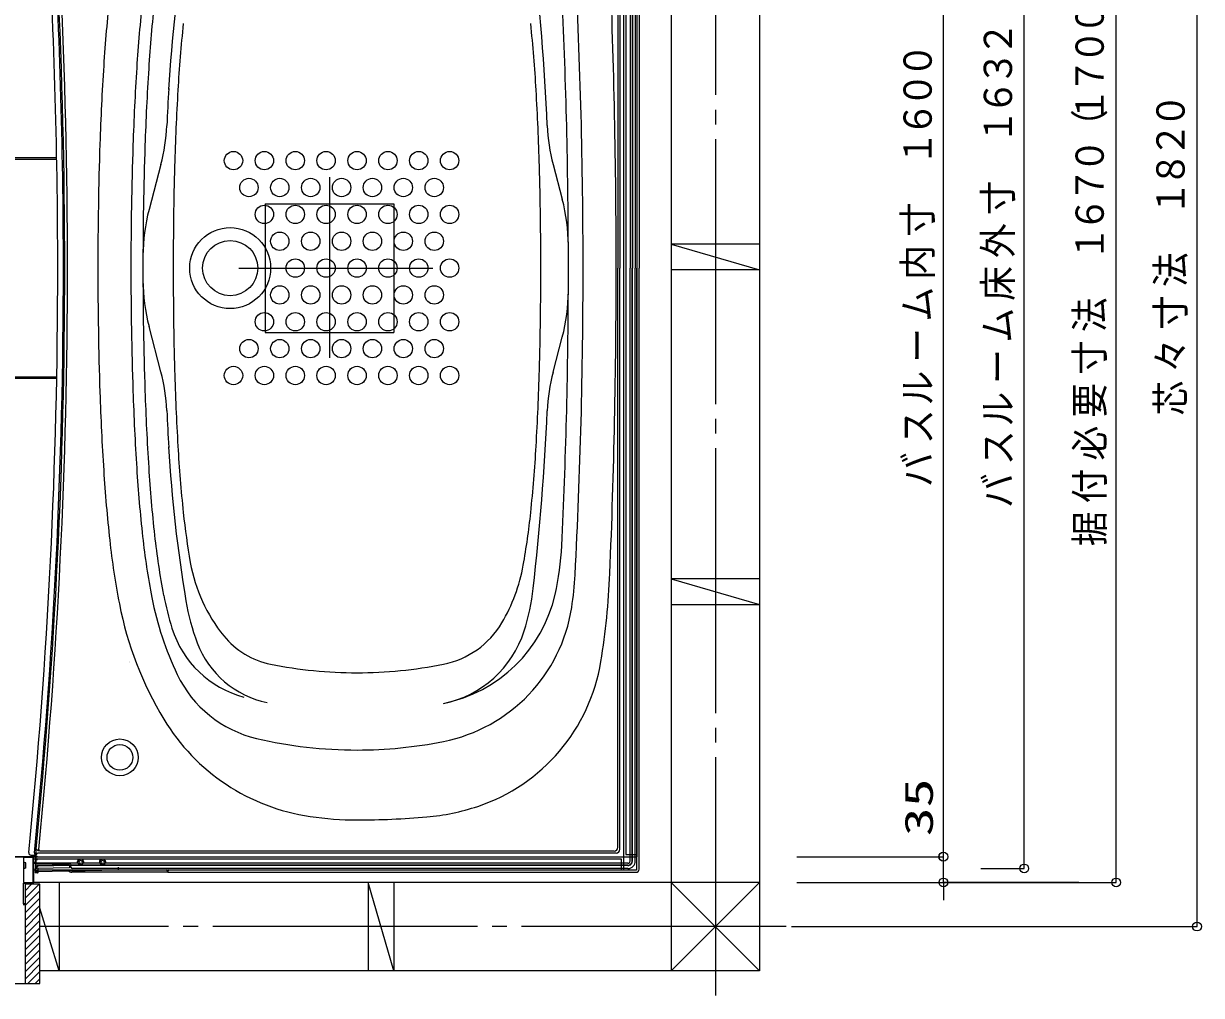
# Model space of a CAD drawing. Units: millimetres on the paper. Extents: x -305 to 305, y -152 to 152.
# Drawn here: x -93 to -12.9, y -24.4 to 41.7 of the extents above; entities that cross this region are included whole.
import ezdxf
from ezdxf.enums import TextEntityAlignment as Align

# ---------------------------------------------------------------- set-up
doc = ezdxf.new("R2010")
doc.units = ezdxf.units.MM
doc.linetypes.add('LONG_CHAIN', pattern=[21, 18, -1, 1, -1])
doc.linetypes.add('LONG_DOUBLE_CHAIN', pattern=[21.8, 18, -1, 0.6, -0.6, 0.6, -1])
doc.layers.add('0-0_0', color=7, linetype='Continuous', lineweight=9)
doc.layers.add('0-1_VIEW0001', color=7, linetype='Continuous', lineweight=9)
doc.styles.add('ＭＳ ゴシック', font='')
doc.styles.get('ＭＳ ゴシック').set_extended_font_data('MS Gothic')

# ---------------------------------------------------------------- blocks, each defined once
blk = doc.blocks.new('_ORIGIN')
at = {"layer": '0-0_0'}
blk.add_line((0, 0), (-1, 0), dxfattribs=at)
blk.add_circle((0, 0), 0.5, dxfattribs=at)

msp = doc.modelspace()

# ---------------------------------------------------------------- linework, layer by layer
at = {"layer": '0-1_VIEW0001', "linetype": 'LONG_CHAIN'}
for p, q in [((-45.934, 75.835), (-45.934, -24.356)), ((-72.184, 31.241), (-72.184, 18.983)), ((-78.34, 25.071), (-65.161, 25.071)), ((-41.12, -19.677), (-91.884, -19.677))]:
    msp.add_line(p, q, dxfattribs=at)
at = {"layer": '0-1_VIEW0001'}
for p, q in [((-48.934, 74.323), (-48.934, -22.677)), ((-42.934, 74.323), (-42.934, -22.677)), ((-13.184, -19.077), (-13.184, 70.723)), ((-51.284, 65.921), (-51.284, 25.071)), ((-51.124, 65.921), (-51.124, 25.071)), ((-18.684, -16.077), (-18.684, 66.223)), ((-52.184, 65.046), (-52.184, -14.904)), ((-52.034, 64.921), (-52.034, -14.779)), ((-51.734, 65.371), (-51.734, 25.071)), ((-51.602, 65.353), (-51.602, 25.071)), ((-51.584, 65.371), (-51.584, 25.071)), ((-51.384, 65.371), (-51.384, 25.071)), ((-51.284, 65.071), (-51.284, -14.929)), ((-24.934, -15.127), (-24.934, 65.273)), ((-52.568, 64.437), (-52.568, 25.071)), ((-52.434, 64.571), (-52.434, 25.071)), ((-30.434, -14.327), (-30.434, 64.473)), ((-90.727, 32.455), (-97.592, 32.455)), ((-90.729, 32.571), (-97.584, 32.571)), ((-83.645, 32.111), (-84.452, 29.049)), ((-56.973, 32.111), (-56.35, 29.747)), ((-84.266, 29.754), (-84.271, 29.736)), ((-48.935, 26.699), (-42.935, 24.949)), ((-42.934, 26.698), (-48.934, 26.698)), ((-52.568, -14.295), (-52.568, 25.071)), ((-52.434, -14.429), (-52.434, 25.071)), ((-51.734, -15.229), (-51.734, 25.071)), ((-51.602, -15.21), (-51.602, 25.071)), ((-51.584, -15.229), (-51.584, 25.071)), ((-51.384, -15.229), (-51.384, 25.071)), ((-51.284, -15.779), (-51.284, 25.071)), ((-51.124, -15.779), (-51.124, 25.071)), ((-42.934, 24.948), (-48.934, 24.948)), ((-83.645, 18.032), (-84.452, 21.094)), ((-56.975, 17.999), (-56.35, 20.368)), ((-93.959, 17.688), (-90.727, 17.688)), ((-90.729, 17.571), (-97.584, 17.571)), ((-48.935, 3.949), (-42.935, 2.199)), ((-42.934, 3.948), (-48.934, 3.948)), ((-42.934, 2.198), (-48.934, 2.198)), ((-30.432, -14.927), (-30.432, -9.489)), ((-30.432, -14.327), (-30.432, -13.727)), ((-92.184, -14.929), (-93.785, -14.929)), ((-93.785, -14.929), (-52.209, -14.929)), ((-92.334, -14.929), (-93.009, -14.929)), ((-92.984, -14.989), (-92.984, -16.669)), ((-92.344, -14.974), (-92.969, -14.974)), ((-92.486, -14.816), (-92.1, -14.819)), ((-92.329, -16.669), (-92.329, -14.989)), ((-92.284, -15.314), (-92.284, -14.979)), ((-92.284, -15.079), (-52.334, -15.079)), ((-92.184, -15.076), (-92.184, -15.077)), ((-92.184, -15.077), (-92.184, -15.147)), ((-92.184, -15.147), (-92.184, -15.542)), ((-92.134, -15.395), (-92.134, -14.427)), ((-91.958, -14.545), (-92.134, -14.427)), ((-92.117, -15.379), (-92.117, -14.779)), ((-52.684, -14.679), (-92.017, -14.679)), ((-52.818, -14.545), (-91.847, -14.545)), ((-52.334, -15.079), (-52.334, -15.829)), ((-52.184, -14.954), (-52.184, -15.829)), ((-52.159, -14.929), (-51.284, -14.929)), ((-52.034, -14.779), (-51.284, -14.779)), ((-51.384, -15.227), (-51.384, -14.927)), ((-40.394, -14.927), (-30.434, -14.927)), ((-30.432, -16.677), (-30.432, -14.927)), ((-92.884, -15.354), (-92.963, -15.294)), ((-92.834, -15.354), (-92.884, -15.354)), ((-92.884, -15.354), (-92.884, -15.704)), ((-92.834, -15.704), (-92.834, -15.354)), ((-92.284, -16.679), (-92.284, -15.384)), ((-92.284, -15.829), (-52.184, -15.829)), ((-92.219, -15.329), (-92.269, -15.329)), ((-92.269, -15.369), (-92.219, -15.369)), ((-92.209, -15.359), (-92.209, -15.339)), ((-92.2, -15.829), (-92.203, -16.029)), ((-92.184, -15.542), (-92.184, -15.641)), ((-92.184, -15.641), (-92.184, -15.727)), ((-92.184, -15.702), (-92.084, -15.709)), ((-92.184, -15.929), (-92.184, -15.727)), ((-92.184, -15.929), (-86.534, -15.83)), ((-91.984, -15.925), (-92.184, -15.929)), ((-92.117, -15.429), (-92.134, -15.395)), ((-92.117, -15.429), (-92.117, -15.379)), ((-89.282, -15.379), (-92.117, -15.379)), ((-89.816, -15.429), (-92.117, -15.429)), ((-92.084, -15.725), (-92.084, -15.648)), ((-89.859, -15.688), (-92.084, -15.725)), ((-91.991, -15.925), (-91.992, -15.979)), ((-89.859, -15.529), (-91.986, -15.564)), ((-91.984, -15.925), (-91.984, -15.724)), ((-89.913, -15.503), (-89.859, -15.502)), ((-89.859, -15.504), (-89.859, -15.529)), ((-89.859, -15.529), (-89.859, -15.688)), ((-89.855, -15.952), (-89.856, -15.888)), ((-89.741, -15.51), (-89.759, -15.529)), ((-51.884, -15.529), (-89.759, -15.529)), ((-89.759, -15.629), (-89.759, -15.529)), ((-89.741, -15.51), (-89.741, -15.504)), ((-51.902, -15.51), (-89.741, -15.51)), ((-83.184, -15.988), (-89.71, -15.988)), ((-51.884, -15.729), (-89.659, -15.729)), ((-87.782, -15.379), (-88.936, -15.379)), ((-51.884, -15.379), (-87.436, -15.379)), ((-86.534, -15.83), (-86.534, -15.632)), ((-83.243, -15.829), (-83.215, -15.857)), ((-83.184, -15.988), (-83.185, -15.927)), ((-83.184, -15.989), (-83.184, -15.929)), ((-83.184, -15.989), (-51.334, -15.989)), ((-83.084, -15.829), (-51.334, -15.829)), ((-27.894, -15.727), (-24.934, -15.727)), ((-92.984, -18.114), (-92.984, -16.744)), ((-92.969, -16.684), (-92.344, -16.684)), ((-92.969, -16.729), (-92.334, -16.729)), ((-91.884, -16.804), (-92.884, -16.804)), ((-92.883, -17.253), (-92.434, -16.804)), ((-92.883, -17.753), (-91.934, -16.804)), ((-92.883, -16.804), (-92.883, -23.554)), ((-42.934, -16.677), (-92.284, -16.677)), ((-92.042, -16.029), (-92.203, -16.029)), ((-91.884, -23.554), (-91.884, -16.804)), ((-90.558, -16.677), (-90.558, -22.677)), ((-67.809, -22.677), (-69.559, -16.677)), ((-69.558, -16.677), (-69.558, -22.677)), ((-67.808, -16.677), (-67.808, -22.677)), ((-48.934, -16.675), (-42.932, -22.677)), ((-42.932, -16.677), (-48.934, -22.678)), ((-40.394, -16.677), (-18.684, -16.677)), ((-21.224, -16.677), (-30.433, -16.677)), ((-92.883, -18.253), (-91.884, -17.253)), ((-30.432, -17.277), (-30.432, -17.877)), ((-93.019, -18.179), (-92.899, -18.179)), ((-92.899, -18.129), (-92.969, -18.129)), ((-92.884, -18.753), (-91.884, -17.753)), ((-92.884, -18.164), (-92.884, -18.144)), ((-92.884, -19.253), (-91.884, -18.253)), ((-90.559, -22.677), (-91.884, -18.419)), ((-92.884, -19.753), (-91.884, -18.753)), ((-92.884, -20.253), (-91.884, -19.253)), ((-92.884, -20.753), (-91.884, -19.753)), ((-40.769, -19.677), (-13.184, -19.677)), ((-92.884, -21.253), (-91.884, -20.253)), ((-92.884, -21.753), (-91.884, -20.753)), ((-92.884, -22.253), (-91.884, -21.253)), ((-92.884, -22.748), (-91.884, -21.748)), ((-92.884, -23.243), (-91.884, -22.243)), ((-92.699, -23.554), (-91.884, -22.738)), ((-42.934, -22.677), (-91.884, -22.677)), ((-132.483, -23.554), (-91.884, -23.554)), ((-92.204, -23.554), (-91.884, -23.233))]:
    msp.add_line(p, q, dxfattribs=at)
at = {"layer": '0-1_VIEW0001', "linetype": 'LONG_DOUBLE_CHAIN'}
for p, q in [((-76.559, 29.446), (-76.559, 20.696)), ((-76.559, 29.446), (-67.809, 29.446)), ((-67.809, 29.446), (-67.809, 20.696)), ((-76.559, 20.696), (-67.809, 20.696))]:
    msp.add_line(p, q, dxfattribs=at)
at = {"layer": '0-1_VIEW0001'}
for points in [[(-92.969, -14.974), (-92.98, -14.978), (-92.984, -14.989)], [(-92.329, -14.989), (-92.333, -14.978), (-92.344, -14.974)], [(-92.284, -14.979), (-92.299, -14.943), (-92.334, -14.929)], [(-92.834, -15.704), (-92.884, -15.704), (-92.963, -15.763)], [(-92.269, -15.329), (-92.28, -15.324), (-92.284, -15.314)], [(-92.284, -15.384), (-92.28, -15.373), (-92.269, -15.369)], [(-92.209, -15.339), (-92.212, -15.332), (-92.219, -15.329)], [(-92.219, -15.369), (-92.212, -15.366), (-92.209, -15.359)], [(-89.913, -15.503), (-90.02, -15.504), (-92.086, -15.539)], [(-92.984, -16.669), (-92.98, -16.679), (-92.969, -16.684)], [(-92.984, -16.744), (-92.98, -16.733), (-92.969, -16.729)], [(-92.344, -16.684), (-92.333, -16.679), (-92.329, -16.669)], [(-92.334, -16.729), (-92.299, -16.714), (-92.284, -16.679)], [(-92.969, -18.129), (-92.98, -18.124), (-92.984, -18.114)], [(-92.884, -18.144), (-92.888, -18.133), (-92.899, -18.129)], [(-92.899, -18.179), (-92.888, -18.174), (-92.884, -18.164)]]:
    msp.add_lwpolyline(points, dxfattribs=at)
for centre, radius in [((-78.709, 32.372), 0.625), ((-76.609, 32.372), 0.625), ((-74.509, 32.372), 0.625), ((-72.409, 32.372), 0.625), ((-70.309, 32.372), 0.625), ((-68.209, 32.372), 0.625), ((-66.109, 32.372), 0.625), ((-64.009, 32.372), 0.625), ((-77.659, 30.546), 0.625), ((-75.559, 30.546), 0.625), ((-73.459, 30.546), 0.625), ((-71.359, 30.546), 0.625), ((-69.259, 30.546), 0.625), ((-67.159, 30.546), 0.625), ((-65.059, 30.546), 0.625), ((-76.609, 28.721), 0.625), ((-74.509, 28.721), 0.625), ((-72.409, 28.721), 0.625), ((-70.309, 28.721), 0.625), ((-68.209, 28.721), 0.625), ((-66.109, 28.721), 0.625), ((-64.009, 28.721), 0.625), ((-78.934, 25.071), 2.75), ((-75.559, 26.897), 0.625), ((-73.459, 26.897), 0.625), ((-71.359, 26.896), 0.625), ((-69.259, 26.896), 0.625), ((-67.159, 26.896), 0.625), ((-65.059, 26.896), 0.625), ((-78.934, 25.071), 1.875), ((-74.509, 25.071), 0.625), ((-72.409, 25.071), 0.625), ((-70.309, 25.071), 0.625), ((-68.209, 25.071), 0.625), ((-66.109, 25.071), 0.625), ((-64.009, 25.071), 0.625), ((-75.559, 23.247), 0.625), ((-73.459, 23.247), 0.625), ((-71.359, 23.247), 0.625), ((-69.259, 23.247), 0.625), ((-67.159, 23.247), 0.625), ((-65.059, 23.247), 0.625), ((-76.609, 21.422), 0.625), ((-74.509, 21.422), 0.625), ((-72.409, 21.422), 0.625), ((-70.309, 21.422), 0.625), ((-68.209, 21.422), 0.625), ((-66.109, 21.422), 0.625), ((-64.009, 21.422), 0.625), ((-77.659, 19.597), 0.625), ((-75.559, 19.597), 0.625), ((-75.559, 19.597), 0.625), ((-73.459, 19.597), 0.625), ((-71.359, 19.597), 0.625), ((-69.259, 19.597), 0.625), ((-67.159, 19.597), 0.625), ((-65.059, 19.597), 0.625), ((-78.709, 17.771), 0.625), ((-76.609, 17.771), 0.625), ((-74.509, 17.772), 0.625), ((-72.409, 17.772), 0.625), ((-70.309, 17.772), 0.625), ((-68.209, 17.772), 0.625), ((-66.109, 17.772), 0.625), ((-64.009, 17.772), 0.625), ((-86.434, -8.179), 1.25), ((-86.434, -8.179), 0.875), ((-89.109, -15.279), 0.2), ((-89.109, -15.279), 0.113), ((-87.609, -15.279), 0.2), ((-87.609, -15.279), 0.113)]:
    msp.add_circle(centre, radius, dxfattribs=at)
for centre, radius, start, end in [((-491.184, 25.071), 401, 0, 5.65274), ((-491.184, 25.071), 401.187, 0, 5.65126), ((-491.184, 25.071), 400.525, 0, 3.54016), ((-491.184, 25.071), 400.909, 0, 3.53725), ((15.221, 31.509), 98.504, 170.54618, 176.68288), ((-230.713, 27.17), 173.505, 2.50434, 6.51083), ((-455.684, 25.071), 400.75, 0, 2.98086), ((-552.684, 25.071), 500, 0, 2.3783), ((15.258, 32.313), 103, 173.72789, 176.37678), ((15.258, 32.313), 100.75, 173.72789, 176.37678), ((-455.684, 25.071), 399.75, 0.2203, 2.70422), ((15.259, 32.313), 99.934, 173.72789, 176.37678), ((15.221, 31.509), 97.875, 174.03081, 176.68288), ((-155.839, 31.509), 97.875, 3.31712, 5.96919), ((90.108, 27.573), 178, 176.37677, 178.08861), ((90.108, 27.573), 175.75, 176.37677, 178.08861), ((90.109, 27.573), 174.934, 176.37677, 178.08861), ((90.089, 27.125), 173.5, 176.64806, 177.48114), ((90.095, 27.17), 172.875, 176.68288, 178.39679), ((-230.713, 27.17), 172.875, 1.60321, 3.31712), ((-95.732, 35.299), 12.5, 345.23097, 357.48115), ((-44.886, 35.297), 12.5, 182.50434, 194.76903), ((165.066, 25.071), 253, 178.08861, 180), ((165.066, 25.071), 250.75, 178.08861, 180), ((165.067, 25.071), 249.934, 178.0845, 180), ((165.066, 25.071), 247.875, 178.39679, 180), ((-305.684, 25.071), 247.875, 0, 1.60321), ((-68.437, 26.56), 12.5, 0.2203, 14.76903), ((-72.365, 25.862), 12.5, 165.23097, 179.80924), ((-455.684, 25.071), 399.75, 0, 0.2203), ((-491.184, 25.071), 400.525, 354.30831, 0), ((-491.184, 25.071), 400.909, 354.31329, 0), ((-491.184, 25.071), 401, 354.34726, 0), ((-491.184, 25.071), 401.187, 354.34874, 0), ((165.066, 25.071), 253, 180, 181.91139), ((165.066, 25.071), 250.75, 180, 181.91139), ((165.067, 25.071), 249.934, 180, 181.9155), ((165.066, 25.071), 247.875, 180, 181.60321), ((-305.684, 25.071), 247.875, 358.39679, 0), ((-455.684, 25.071), 399.75, 359.77559, 0), ((-455.684, 25.071), 400.75, 357.01914, 0), ((-552.684, 25.071), 500, 357.6217, 0), ((-72.365, 24.281), 12.5, 180.19076, 194.76903), ((-455.684, 25.071), 399.75, 357.29578, 359.77559), ((-68.437, 23.555), 12.5, 345.23158, 359.77559), ((-95.732, 14.844), 12.5, 2.51885, 14.76903), ((90.095, 22.973), 172.875, 181.60321, 183.31712), ((-230.713, 22.973), 172.875, 356.68288, 358.39679), ((-44.888, 14.813), 12.5, 165.23158, 177.4855), ((90.108, 22.57), 178, 181.91139, 183.62322), ((90.108, 22.57), 175.75, 181.91139, 183.62322), ((90.109, 22.57), 174.934, 181.91139, 183.62322), ((90.089, 23.018), 173.5, 182.51885, 183.35194), ((-230.713, 22.973), 173.505, 353.48916, 357.4855), ((15.221, 18.633), 98.504, 183.31712, 189.45382), ((15.221, 18.633), 97.875, 183.31712, 185.96919), ((-155.839, 18.633), 97.875, 354.03081, 356.68288), ((15.258, 17.83), 103, 183.62323, 186.27211), ((15.258, 17.83), 100.75, 183.62322, 186.27211), ((15.259, 17.83), 99.934, 183.62322, 186.27211), ((-34.508, 13.434), 47.875, 185.96919, 190.07234), ((-106.11, 13.434), 47.875, 349.70681, 354.03081), ((-34.443, 12.368), 53, 186.27211, 191.00864), ((-34.443, 12.368), 50.75, 186.27211, 191.00864), ((-34.442, 12.368), 49.934, 186.27211, 191.00864), ((-75.854, 7.199), 19.5, 347.22256, 357.09528), ((-70.815, 6.985), 11, 190.07233, 218.92663), ((-70.813, 7.023), 12, 329.65551, 349.70681), ((-77.446, 5.383), 22, 351.15395, 356.99943), ((-103.072, 6.398), 50, 350.71873, 357.6217), ((-72.744, 4.858), 14.5, 342.16474, 353.82697), ((-62.91, 6.83), 21.75, 191.00864, 205.55599), ((-62.908, 6.83), 20.934, 191.00864, 197.32322), ((-67.149, 4.918), 15, 189.45382, 200.76615), ((-66.343, 5.053), 9.75, 281.29342, 347.16152), ((-62.91, 6.83), 24, 191.00864, 211.16034), ((-66.577, 3.692), 11, 281.23472, 351.15395), ((-65.609, 4.036), 6, 281.29342, 329.17082), ((-76.21, 2.681), 7, 197.32322, 255.13371), ((-75.107, 3.546), 5.5, 219.15375, 258.7065), ((-65.854, 2.602), 7.25, 281.30119, 342.46615), ((-75.097, 1.904), 6.5, 200.76615, 258.24482), ((-86.283, -1.717), 0.5, 4.46931, 4.50491), ((-86.283, -1.717), 0.5, 4.46931, 4.50491), ((-86.283, -1.797), 0.5, 4.46931, 4.50491), ((-70.309, 27.571), 30, 258.7065, 269.99999), ((-70.309, 27.571), 30, 270.00001, 281.29342), ((-66.063, 0.35), 12.5, 288.46728, 350.71873), ((-75.314, 0.898), 8, 205.55599, 256.84989), ((-71.467, 1.656), 14, 211.16034, 261.67971), ((-70.309, 22.321), 30, 256.84989, 269.99999), ((-70.309, 22.321), 30, 270.00001, 281.32804), ((-66.855, 2.721), 15, 274.95444, 288.46728), ((-70.309, 9.571), 22, 261.67971, 270), ((-70.309, 42.571), 55, 269.99999, 274.95444), ((-52.818, -14.295), 0.25, 270, 0), ((-92.484, -14.666), 0.15, 174.30831, 269.5), ((-92.099, -14.669), 0.15, 174.31329, 269.5), ((-92.034, -15.076), 0.15, 91, 180), ((-92.034, -15.225), 0.15, 90.91362, 180), ((-92.034, -15.29), 0.15, 90.91362, 180), ((-92.017, -14.779), 0.1, 90, 180), ((-91.847, -14.445), 0.1, 174.34874, 270), ((-52.684, -14.429), 0.25, 270, 0.00001), ((-52.209, -14.954), 0.025, 360, 90), ((-52.159, -14.904), 0.025, 180, 270), ((-51.902, -15.21), 0.3, 270, 0.00001), ((-92.972, -15.306), 0.015, 52.83915, 160.52878), ((-92.972, -15.751), 0.015, 199.47122, 307.16085), ((-92.084, -15.639), 0.1, 90.96524, 180), ((-91.984, -15.648), 0.1, 90.96524, 180), ((-91.984, -15.664), 0.1, 90.96524, 180), ((-92.042, -15.979), 0.05, 270, 359), ((-89.71, -15.678), 0.31, 222.85141, 270), ((-89.816, -15.504), 0.075, 0, 90), ((-89.659, -15.629), 0.1, 180, 270), ((-83.285, -15.928), 0.1, 1.01715, 90), ((-83.084, -15.929), 0.1, 90, 180), ((-51.884, -15.229), 0.3, 270, 0.00001), ((-51.884, -15.229), 0.5, 270, 0.00001), ((-51.884, -15.229), 0.15, 270, 0), ((-51.334, -15.779), 0.05, 270, 0.00001), ((-51.334, -15.779), 0.21, 270, 0)]:
    msp.add_arc(centre, radius, start, end, dxfattribs=at)

# ---------------------------------------------------------------- block references
at = {"layer": '0-1_VIEW0001', "xscale": 0.6, "yscale": 0.6}
for p, rotation in [((-30.434, -14.927), 270), ((-30.432, -14.927), 270), ((-24.934, -15.727), 270), ((-30.432, -16.677), 90), ((-18.684, -16.677), 270), ((-13.184, -19.677), 270)]:
    msp.add_blockref('_ORIGIN', p, dxfattribs=dict(at, rotation=rotation))

# ---------------------------------------------------------------- texts
at = {"layer": '0-1_VIEW0001', "style": 'ＭＳ ゴシック'}
for s, width, p in [('０', 0.9, (-18.95, 40.927)), ('２', 0.9, (-25.189, 39.467)), ('０', 0.9, (-18.95, 38.939)), ('０', 0.9, (-30.649, 37.99)), ('３', 0.9, (-25.189, 37.479)), ('７', 0.9, (-18.95, 36.951)), ('０', 0.9, (-30.649, 36.002)), ('６', 0.9, (-25.189, 35.491)), ('１', 0.9, (-18.95, 34.963)), ('０', 0.9, (-13.45, 34.583)), ('６', 0.9, (-30.649, 34.014)), ('１', 0.9, (-25.189, 33.503)), ('（', 0.9, (-18.95, 33.509)), ('１', 0.9, (-30.649, 32.026)), ('２', 0.9, (-13.45, 32.595)), ('０', 0.9, (-18.95, 31.521)), ('８', 0.9, (-13.45, 30.607)), ('７', 0.9, (-18.95, 29.533)), ('寸', 0.9, (-25.189, 28.663)), ('１', 0.9, (-13.45, 28.619)), ('寸', 0.9, (-30.649, 27.186)), ('６', 0.9, (-18.95, 27.545)), ('外', 0.9, (-25.189, 25.755)), ('１', 0.9, (-18.95, 25.557)), ('内', 0.9, (-30.649, 24.278)), ('法', 0.9, (-13.45, 23.779)), ('床', 0.9, (-25.189, 22.847)), ('ム', 0.9, (-30.649, 21.438)), ('法', 0.9, (-18.95, 20.717)), ('寸', 0.9, (-13.45, 20.871)), ('ム', 0.9, (-25.189, 20.007)), ('ー', 0.9, (-30.649, 18.644)), ('寸', 0.9, (-18.95, 17.809)), ('ー', 0.9, (-25.189, 17.213)), ('々', 0.9, (-13.45, 17.963)), ('ル', 0.9, (-30.649, 15.736)), ('要', 0.9, (-18.95, 14.901)), ('芯', 0.9, (-13.45, 15.055)), ('ル', 0.9, (-25.189, 14.305)), ('ス', 0.9, (-30.649, 13.112)), ('ス', 0.9, (-25.189, 11.681)), ('必', 0.9, (-18.95, 11.993)), ('バ', 0.9, (-30.649, 10.204)), ('付', 0.9, (-18.95, 9.085)), ('バ', 0.9, (-25.189, 8.773)), ('据', 0.9, (-18.95, 6.177)), ('35', 1.5, (-30.571, -13.536))]:
    msp.add_text(s, height=1.921, rotation=90, dxfattribs=dict(at, width=width)).set_placement(p, align=Align.BOTTOM_LEFT)

doc.saveas('drawing.dxf')
